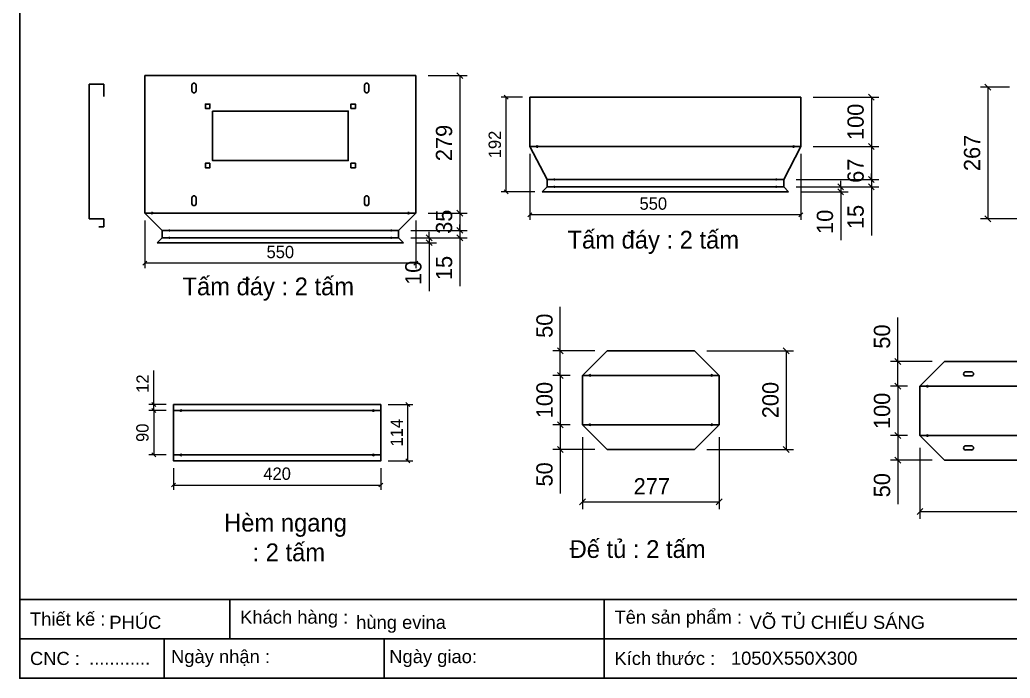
# Model space of a CAD drawing. Header units: millimetres. Extents: x 0 to 3953, y 0 to 2795.
# Drawn here: x 0 to 2007, y 0 to 1334 of the extents above; entities that cross this region are included whole.
import ezdxf

# ---------------------------------------------------------------- set-up
doc = ezdxf.new("R2010")
doc.units = ezdxf.units.MM
doc.layers.add('CNC', color=7, linetype='Continuous')
doc.layers.add('DIM', color=253, linetype='Continuous')
doc.styles.add('Arial', font='arial.ttf')
doc.dimstyles.new('Dim-25', dxfattribs={"dimtxt": 25, "dimasz": 8, "dimexe": 10, "dimexo": 15, "dimgap": 10, "dimtad": 1, "dimdec": 0, "dimtxsty": 'Standard', "dimblk": 'OBLIQUE', "dimcen": 10, "dimclrd": 5, "dimclre": 5, "dimclrt": 3, "dimazin": 3, "dimtfac": 1, "dimtdec": 0, "dimtmove": 0, "dimatfit": 3, "dimldrblk": 'OBLIQUE', "dimlwd": 9, "dimlwe": 9})
doc.dimstyles.new('Dim-33', dxfattribs={"dimtxt": 33, "dimasz": 12, "dimexe": 15, "dimexo": 25, "dimgap": 15, "dimtad": 1, "dimdec": 0, "dimtxsty": 'Standard', "dimblk": 'OBLIQUE', "dimcen": 10, "dimclrd": 5, "dimclre": 5, "dimclrt": 3, "dimazin": 3, "dimtfac": 1, "dimtdec": 0, "dimtmove": 0, "dimatfit": 3, "dimldrblk": 'OPEN30', "dimlwd": 9, "dimlwe": 9})

# ---------------------------------------------------------------- blocks, each defined once
blk = doc.blocks.new('KHUNG CHUẨN')
at = {"color": 7}
for p, q in [((19889.2, -28535.2), (16919.2, -28535.2)), ((17239.2, -28535.2), (17239.2, -28595.2)), ((17809.2, -28535.2), (17809.2, -28655.2)), ((18939.2, -28595.2), (16919.2, -28595.2)), ((17139.2, -28595.2), (17139.2, -28655.2)), ((17474.2, -28595.2), (17474.2, -28655.2))]:
    blk.add_line(p, q, dxfattribs=at)
blk.add_lwpolyline([(16919.2, -26555.2), (19889.2, -26555.2), (19889.2, -28655.2), (16919.2, -28655.2)], close=True, dxfattribs=at)
at = {"color": 2, "char_height": 20, "attachment_point": 4, "style": 'Arial'}
for s, insert, width in [('  Thiết kế :', (16919.2, -28565.2), 917.634), ('  Khách hàng :', (17239.2, -28565.2), 917.634), ('  Tên sản phẩm :', (17809.2, -28565.2), 917.634), ('  CNC :', (16919.2, -28625.2), 917.634), ('  Ngày nhận :', (17134, -28625.2), 556.651), ('  Ngày giao:', (17466.3, -28625.2), 556.651), ('  Kích thước :', (17809.2, -28625.2), 917.634)]:
    blk.add_mtext(s, dxfattribs=dict(at, insert=insert, width=width))
at = {"color": 3, "style": 'Arial'}
for tag, p in [('#01', (17055.6, -28580.1)), ('#02', (17431.4, -28580.1)), ('#03', (18030.6, -28580.1)), ('#08', (18751.7, -28580.1)), ('#10', (19064.8, -28580.1)), ('#11', (19060.3, -28625.7)), ('#04', (17024.8, -28634.6)), ('#05', (17308.5, -28633)), ('#06', (17632.7, -28633.7)), ('#07', (18002, -28634.7)), ('#09', (18753.8, -28632.6)), ('#12', (19806.5, -28628.9))]:
    blk.add_attdef(tag, p, '', height=20, dxfattribs=at)
blk = doc.blocks.new('*D23')
at = {"color": 0, "linetype": 'ByBlock', "lineweight": -2}
for p, q in [((257.2, 844.7), (249.2, 836.7)), ((798.8, 836.7), (806.8, 844.7))]:
    blk.add_line(p, q, dxfattribs=at)
at = {"layer": 'Defpoints', "color": 0, "transparency": 16777216}
for p in [(253.2, 942.4), (802.8, 942.4), (253.2, 840.7)]:
    blk.add_point(p, dxfattribs=at)
at = {"layer": 'DIM', "color": 5, "lineweight": 9, "transparency": 16777216}
for p, q in [((253.2, 927.4), (253.2, 830.7)), ((802.8, 927.4), (802.8, 830.7)), ((802.8, 840.7), (253.2, 840.7))]:
    blk.add_line(p, q, dxfattribs=at)
at = {"layer": 'DIM', "color": 3, "transparency": 16777216, "insert": (528, 863.4), "char_height": 25, "attachment_point": 5}
blk.add_mtext('550', dxfattribs=at)
blk = doc.blocks.new('_Oblique')
at = {"color": 0, "linetype": 'ByBlock', "lineweight": -2}
blk.add_line((-0.5, -0.5), (0.5, 0.5), dxfattribs=at)
blk = doc.blocks.new('*D24')
at = {"color": 0, "linetype": 'ByBlock', "lineweight": -2}
for p, q in [((897.9, 1214.9), (885.9, 1226.9)), ((885.9, 948.4), (897.9, 936.4))]:
    blk.add_line(p, q, dxfattribs=at)
at = {"color": 5, "lineweight": 9, "ltscale": 3, "transparency": 16777216}
for p, q in [((827.8, 1220.9), (906.9, 1220.9)), ((891.9, 1220.9), (891.9, 942.4)), ((827.8, 942.4), (906.9, 942.4))]:
    blk.add_line(p, q, dxfattribs=at)
at = {"layer": 'Defpoints', "color": 0, "ltscale": 3, "transparency": 16777216}
for p in [(802.8, 1220.9), (802.8, 942.4), (891.9, 942.4)]:
    blk.add_point(p, dxfattribs=at)
at = {"color": 3, "ltscale": 3, "transparency": 16777216, "insert": (860, 1084.4), "char_height": 33, "attachment_point": 5, "rotation": 90}
blk.add_mtext('279', dxfattribs=at)
blk = doc.blocks.new('_Open30')
at = {"color": 0, "linetype": 'ByBlock', "lineweight": -2}
for p, q in [((-1, 0.27), (0, 0)), ((0, 0), (-1, -0.27)), ((0, 0), (-1, 0))]:
    blk.add_line(p, q, dxfattribs=at)
blk = doc.blocks.new('*D25')
at = {"color": 0, "linetype": 'ByBlock', "lineweight": -2}
for p, q in [((897.9, 936.4), (885.9, 948.4)), ((885.9, 913.4), (897.9, 901.4))]:
    blk.add_line(p, q, dxfattribs=at)
at = {"color": 5, "lineweight": 9, "ltscale": 3, "transparency": 16777216}
for p, q in [((827.8, 942.4), (906.9, 942.4)), ((891.9, 942.4), (891.9, 907.4)), ((792.8, 907.4), (906.9, 907.4))]:
    blk.add_line(p, q, dxfattribs=at)
at = {"layer": 'Defpoints', "color": 0, "ltscale": 3, "transparency": 16777216}
for p in [(802.8, 942.4), (767.8, 907.4), (891.9, 907.4)]:
    blk.add_point(p, dxfattribs=at)
at = {"color": 3, "ltscale": 3, "transparency": 16777216, "insert": (860, 924.9), "char_height": 33, "attachment_point": 5, "rotation": 90}
blk.add_mtext('35', dxfattribs=at)
blk = doc.blocks.new('*D26')
at = {"color": 5, "lineweight": 9, "ltscale": 3, "transparency": 16777216}
for p, q in [((792.8, 907.4), (906.9, 907.4)), ((891.9, 907.4), (891.9, 919.4)), ((891.9, 907.4), (891.9, 892.4)), ((792.8, 892.4), (906.9, 892.4)), ((891.9, 892.4), (891.9, 794))]:
    blk.add_line(p, q, dxfattribs=at)
at = {"color": 0, "linetype": 'ByBlock', "lineweight": -2}
for p, q in [((885.9, 913.4), (897.9, 901.4)), ((897.9, 886.4), (885.9, 898.4))]:
    blk.add_line(p, q, dxfattribs=at)
at = {"layer": 'Defpoints', "color": 0, "ltscale": 3, "transparency": 16777216}
for p in [(767.8, 907.4), (767.8, 892.4), (891.9, 892.4)]:
    blk.add_point(p, dxfattribs=at)
at = {"color": 3, "ltscale": 3, "transparency": 16777216, "insert": (860, 831.2), "char_height": 33, "attachment_point": 5, "rotation": 90}
blk.add_mtext('15', dxfattribs=at)
blk = doc.blocks.new('*D27')
at = {"color": 5, "lineweight": 9, "ltscale": 3, "transparency": 16777216}
for p, q in [((829.7, 892.4), (829.7, 904.4)), ((792.8, 892.4), (844.7, 892.4)), ((829.7, 892.4), (829.7, 882.4)), ((802.8, 882.4), (844.7, 882.4)), ((829.7, 882.4), (829.7, 784.4))]:
    blk.add_line(p, q, dxfattribs=at)
at = {"color": 0, "linetype": 'ByBlock', "lineweight": -2}
for p, q in [((823.7, 898.4), (835.7, 886.4)), ((835.7, 876.4), (823.7, 888.4))]:
    blk.add_line(p, q, dxfattribs=at)
at = {"layer": 'Defpoints', "color": 0, "ltscale": 3, "transparency": 16777216}
for p in [(767.8, 892.4), (777.8, 882.4), (829.7, 882.4)]:
    blk.add_point(p, dxfattribs=at)
at = {"color": 3, "ltscale": 3, "transparency": 16777216, "insert": (797.8, 821.4), "char_height": 33, "attachment_point": 5, "rotation": 90}
blk.add_mtext('10', dxfattribs=at)
blk = doc.blocks.new('f3daunguoc')
at = {"layer": 'CNC', "color": 2, "lineweight": -3}
blk.add_circle((0, 0), 1.5, dxfattribs=at)
blk = doc.blocks.new('f2dauxuoi')
at = {"layer": 'CNC', "color": 2, "lineweight": -3}
blk.add_circle((0, 0), 1, dxfattribs=at)
blk = doc.blocks.new('ovan8.5x20')
at = {"layer": 'CNC', "color": 2, "lineweight": -3}
for p, q in [((5.7, 4.2), (-5.8, 4.2)), ((-5.8, -4.2), (5.7, -4.2))]:
    blk.add_line(p, q, dxfattribs=at)
for centre, start, end in [((-5.8, 0), 90, 270), ((5.7, 0), 270, 90)]:
    blk.add_arc(centre, 4.25, start, end, dxfattribs=at)
blk = doc.blocks.new('*D28')
at = {"color": 0, "linetype": 'ByBlock', "lineweight": -2}
for p, q in [((1037.6, 942.8), (1029.6, 934.8)), ((1579.2, 934.8), (1587.2, 942.8))]:
    blk.add_line(p, q, dxfattribs=at)
at = {"layer": 'Defpoints', "color": 0, "transparency": 16777216}
for p in [(1033.6, 1077.2), (1583.2, 1077.2), (1033.6, 938.8)]:
    blk.add_point(p, dxfattribs=at)
at = {"layer": 'DIM', "color": 5, "lineweight": 9, "transparency": 16777216}
for p, q in [((1033.6, 1062.2), (1033.6, 928.8)), ((1583.2, 1062.2), (1583.2, 928.8)), ((1583.2, 938.8), (1033.6, 938.8))]:
    blk.add_line(p, q, dxfattribs=at)
at = {"layer": 'DIM', "color": 3, "transparency": 16777216, "insert": (1283.9, 961.5), "char_height": 25, "attachment_point": 5}
blk.add_mtext('550', dxfattribs=at)
blk = doc.blocks.new('*D29')
at = {"color": 5, "lineweight": 9, "ltscale": 3, "transparency": 16777216}
for p, q in [((1608.2, 1177.2), (1740.9, 1177.2)), ((1725.9, 1177.2), (1725.9, 1077.2)), ((1608.2, 1077.2), (1740.9, 1077.2))]:
    blk.add_line(p, q, dxfattribs=at)
at = {"color": 0, "linetype": 'ByBlock', "lineweight": -2}
for p, q in [((1731.9, 1171.2), (1719.9, 1183.2)), ((1719.9, 1083.2), (1731.9, 1071.2))]:
    blk.add_line(p, q, dxfattribs=at)
at = {"layer": 'Defpoints', "color": 0, "ltscale": 3, "transparency": 16777216}
for p in [(1583.2, 1177.2), (1583.2, 1077.2), (1725.9, 1077.2)]:
    blk.add_point(p, dxfattribs=at)
at = {"color": 3, "ltscale": 3, "transparency": 16777216, "insert": (1694.1, 1127.2), "char_height": 33, "attachment_point": 5, "rotation": 90}
blk.add_mtext('100', dxfattribs=at)
blk = doc.blocks.new('*D30')
at = {"color": 5, "lineweight": 9, "ltscale": 3, "transparency": 16777216}
for p, q in [((1608.2, 1077.2), (1740.9, 1077.2)), ((1725.9, 1077.2), (1725.9, 1010.7)), ((1573.2, 1010.7), (1740.9, 1010.7))]:
    blk.add_line(p, q, dxfattribs=at)
at = {"color": 0, "linetype": 'ByBlock', "lineweight": -2}
for p, q in [((1731.9, 1071.2), (1719.9, 1083.2)), ((1719.9, 1016.7), (1731.9, 1004.7))]:
    blk.add_line(p, q, dxfattribs=at)
at = {"layer": 'Defpoints', "color": 0, "ltscale": 3, "transparency": 16777216}
for p in [(1583.2, 1077.2), (1548.2, 1010.7), (1725.9, 1010.7)]:
    blk.add_point(p, dxfattribs=at)
at = {"color": 3, "ltscale": 3, "transparency": 16777216, "insert": (1694.1, 1028.2), "char_height": 33, "attachment_point": 5, "rotation": 90}
blk.add_mtext('67', dxfattribs=at)
blk = doc.blocks.new('*D31')
at = {"color": 5, "lineweight": 9, "ltscale": 3, "transparency": 16777216}
for p, q in [((1573.2, 1010.7), (1740.9, 1010.7)), ((1725.9, 1010.7), (1725.9, 1022.7)), ((1725.9, 1010.7), (1725.9, 995.7)), ((1573.2, 995.7), (1740.9, 995.7)), ((1725.9, 995.7), (1725.9, 897.3))]:
    blk.add_line(p, q, dxfattribs=at)
at = {"color": 0, "linetype": 'ByBlock', "lineweight": -2}
for p, q in [((1719.9, 1016.7), (1731.9, 1004.7)), ((1731.9, 989.7), (1719.9, 1001.7))]:
    blk.add_line(p, q, dxfattribs=at)
at = {"layer": 'Defpoints', "color": 0, "ltscale": 3, "transparency": 16777216}
for p in [(1548.2, 1010.7), (1548.2, 995.7), (1725.9, 995.7)]:
    blk.add_point(p, dxfattribs=at)
at = {"color": 3, "ltscale": 3, "transparency": 16777216, "insert": (1694.1, 934.5), "char_height": 33, "attachment_point": 5, "rotation": 90}
blk.add_mtext('15', dxfattribs=at)
blk = doc.blocks.new('*D32')
at = {"color": 5, "lineweight": 9, "ltscale": 3, "transparency": 16777216}
for p, q in [((1663.7, 995.7), (1663.7, 1007.7)), ((1573.2, 995.7), (1678.7, 995.7)), ((1583.2, 985.7), (1678.7, 985.7)), ((1663.7, 995.7), (1663.7, 985.7)), ((1663.7, 985.7), (1663.7, 887.6))]:
    blk.add_line(p, q, dxfattribs=at)
at = {"color": 0, "linetype": 'ByBlock', "lineweight": -2}
for p, q in [((1657.7, 1001.7), (1669.7, 989.7)), ((1669.7, 979.7), (1657.7, 991.7))]:
    blk.add_line(p, q, dxfattribs=at)
at = {"layer": 'Defpoints', "color": 0, "ltscale": 3, "transparency": 16777216}
for p in [(1548.2, 995.7), (1558.2, 985.7), (1663.7, 985.7)]:
    blk.add_point(p, dxfattribs=at)
at = {"color": 3, "ltscale": 3, "transparency": 16777216, "insert": (1631.9, 924.7), "char_height": 33, "attachment_point": 5, "rotation": 90}
blk.add_mtext('10', dxfattribs=at)
blk = doc.blocks.new('*D33')
at = {"color": 5, "lineweight": 9, "ltscale": 3, "transparency": 16777216}
for p, q in [((1018.6, 1177.2), (975.6, 1177.2)), ((985.6, 985.7), (985.6, 1177.2)), ((1043.6, 985.7), (975.6, 985.7))]:
    blk.add_line(p, q, dxfattribs=at)
at = {"color": 0, "linetype": 'ByBlock', "lineweight": -2}
for p, q in [((989.6, 1173.2), (981.6, 1181.2)), ((981.6, 989.7), (989.6, 981.7))]:
    blk.add_line(p, q, dxfattribs=at)
at = {"layer": 'Defpoints', "color": 0, "ltscale": 3, "transparency": 16777216}
for p in [(985.6, 1177.2), (1033.6, 1177.2), (1058.6, 985.7)]:
    blk.add_point(p, dxfattribs=at)
at = {"color": 3, "ltscale": 3, "transparency": 16777216, "insert": (962.8, 1081.4), "char_height": 25, "attachment_point": 5, "rotation": 90}
blk.add_mtext('192', dxfattribs=at)
blk = doc.blocks.new('*D37')
at = {"color": 5, "lineweight": 9, "ltscale": 3, "transparency": 16777216}
for p, q in [((2005.7, 1197.7), (1947.1, 1197.7)), ((1962.1, 1197.7), (1962.1, 930.9)), ((2068.1, 930.9), (1947.1, 930.9))]:
    blk.add_line(p, q, dxfattribs=at)
at = {"color": 0, "linetype": 'ByBlock', "lineweight": -2}
for p, q in [((1968.1, 1191.7), (1956.1, 1203.7)), ((1956.1, 936.9), (1968.1, 924.9))]:
    blk.add_line(p, q, dxfattribs=at)
at = {"layer": 'Defpoints', "color": 0, "ltscale": 3, "transparency": 16777216}
for p in [(2030.7, 1197.7), (1962.1, 930.9), (2093.1, 930.9)]:
    blk.add_point(p, dxfattribs=at)
at = {"color": 3, "ltscale": 3, "transparency": 16777216, "insert": (1930.2, 1064.3), "char_height": 33, "attachment_point": 5, "rotation": 90}
blk.add_mtext('267', dxfattribs=at)
blk = doc.blocks.new('*D42')
at = {"color": 0, "linetype": 'ByBlock', "lineweight": -2}
for p, q in [((1830.4, 343.9), (1818.4, 331.9)), ((2365.4, 331.9), (2377.4, 343.9))]:
    blk.add_line(p, q, dxfattribs=at)
at = {"layer": 'Defpoints', "color": 0, "transparency": 16777216}
for p in [(1824.4, 491.6), (2371.4, 491.6), (2371.4, 337.9)]:
    blk.add_point(p, dxfattribs=at)
at = {"layer": 'DIM', "color": 5, "lineweight": 9, "transparency": 16777216}
for p, q in [((1824.4, 466.6), (1824.4, 322.9)), ((2371.4, 466.6), (2371.4, 322.9)), ((1824.4, 337.9), (2371.4, 337.9))]:
    blk.add_line(p, q, dxfattribs=at)
at = {"layer": 'DIM', "color": 3, "transparency": 16777216, "insert": (2097.9, 369.7), "char_height": 33, "attachment_point": 5}
blk.add_mtext('547', dxfattribs=at)
blk = doc.blocks.new('*D43')
at = {"color": 0, "linetype": 'ByBlock', "lineweight": -2}
for p, q in [((1785.4, 585.6), (1773.4, 597.6)), ((1773.4, 497.6), (1785.4, 485.6))]:
    blk.add_line(p, q, dxfattribs=at)
at = {"layer": 'Defpoints', "color": 0, "transparency": 16777216}
for p in [(1824.4, 591.6), (1779.4, 491.6), (1824.4, 491.6)]:
    blk.add_point(p, dxfattribs=at)
at = {"layer": 'DIM', "color": 5, "lineweight": 9, "transparency": 16777216}
for p, q in [((1799.4, 591.6), (1764.4, 591.6)), ((1779.4, 591.6), (1779.4, 491.6)), ((1799.4, 491.6), (1764.4, 491.6))]:
    blk.add_line(p, q, dxfattribs=at)
at = {"layer": 'DIM', "color": 3, "transparency": 16777216, "insert": (1747.6, 541.6), "char_height": 33, "attachment_point": 5, "rotation": 90}
blk.add_mtext('100', dxfattribs=at)
blk = doc.blocks.new('*D44')
at = {"color": 0, "linetype": 'ByBlock', "lineweight": -2}
for p, q in [((1785.4, 635.6), (1773.4, 647.6)), ((1773.4, 597.6), (1785.4, 585.6))]:
    blk.add_line(p, q, dxfattribs=at)
at = {"layer": 'Defpoints', "color": 0, "transparency": 16777216}
for p in [(1779.4, 641.6), (1874.4, 641.6), (1824.4, 591.6)]:
    blk.add_point(p, dxfattribs=at)
at = {"layer": 'DIM', "color": 5, "lineweight": 9, "transparency": 16777216}
for p, q in [((1779.4, 641.6), (1779.4, 730.8)), ((1849.4, 641.6), (1764.4, 641.6)), ((1779.4, 591.6), (1779.4, 641.6)), ((1799.4, 591.6), (1764.4, 591.6))]:
    blk.add_line(p, q, dxfattribs=at)
at = {"layer": 'DIM', "color": 3, "transparency": 16777216, "insert": (1747.6, 692.2), "char_height": 33, "attachment_point": 5, "rotation": 90}
blk.add_mtext('50', dxfattribs=at)
blk = doc.blocks.new('*D45')
at = {"color": 0, "linetype": 'ByBlock', "lineweight": -2}
for p, q in [((1785.4, 485.6), (1773.4, 497.6)), ((1773.4, 447.6), (1785.4, 435.6))]:
    blk.add_line(p, q, dxfattribs=at)
at = {"layer": 'Defpoints', "color": 0, "transparency": 16777216}
for p in [(1824.4, 491.6), (1779.4, 441.6), (1874.4, 441.6)]:
    blk.add_point(p, dxfattribs=at)
at = {"layer": 'DIM', "color": 5, "lineweight": 9, "transparency": 16777216}
for p, q in [((1799.4, 491.6), (1764.4, 491.6)), ((1779.4, 491.6), (1779.4, 441.6)), ((1849.4, 441.6), (1764.4, 441.6)), ((1779.4, 441.6), (1779.4, 352.4))]:
    blk.add_line(p, q, dxfattribs=at)
at = {"layer": 'DIM', "color": 3, "transparency": 16777216, "insert": (1747.6, 391), "char_height": 33, "attachment_point": 5, "rotation": 90}
blk.add_mtext('50', dxfattribs=at)
blk = doc.blocks.new('*D46')
at = {"color": 0, "linetype": 'ByBlock', "lineweight": -2}
for p, q in [((1559.4, 657.5), (1547.4, 669.5)), ((1547.4, 469.5), (1559.4, 457.5))]:
    blk.add_line(p, q, dxfattribs=at)
at = {"layer": 'Defpoints', "color": 0, "transparency": 16777216}
for p in [(1367.4, 663.5), (1367.4, 463.5), (1553.4, 463.5)]:
    blk.add_point(p, dxfattribs=at)
at = {"layer": 'DIM', "color": 5, "lineweight": 9, "transparency": 16777216}
for p, q in [((1392.4, 663.5), (1568.4, 663.5)), ((1553.4, 663.5), (1553.4, 463.5)), ((1392.4, 463.5), (1568.4, 463.5))]:
    blk.add_line(p, q, dxfattribs=at)
at = {"layer": 'DIM', "color": 3, "transparency": 16777216, "insert": (1521.6, 563.5), "char_height": 33, "attachment_point": 5, "rotation": 90}
blk.add_mtext('200', dxfattribs=at)
blk = doc.blocks.new('*D47')
at = {"color": 0, "linetype": 'ByBlock', "lineweight": -2}
for p, q in [((1146.4, 363.3), (1134.4, 351.3)), ((1411.4, 351.3), (1423.4, 363.3))]:
    blk.add_line(p, q, dxfattribs=at)
at = {"layer": 'Defpoints', "color": 0, "transparency": 16777216}
for p in [(1140.4, 513.5), (1417.4, 513.5), (1417.4, 357.3)]:
    blk.add_point(p, dxfattribs=at)
at = {"layer": 'DIM', "color": 5, "lineweight": 9, "transparency": 16777216}
for p, q in [((1140.4, 488.5), (1140.4, 342.3)), ((1417.4, 488.5), (1417.4, 342.3)), ((1140.4, 357.3), (1417.4, 357.3))]:
    blk.add_line(p, q, dxfattribs=at)
at = {"layer": 'DIM', "color": 3, "transparency": 16777216, "insert": (1280.9, 388.8), "char_height": 33, "attachment_point": 5}
blk.add_mtext('277', dxfattribs=at)
blk = doc.blocks.new('*D48')
at = {"color": 0, "linetype": 'ByBlock', "lineweight": -2}
for p, q in [((1101.5, 607.5), (1089.5, 619.5)), ((1089.5, 519.5), (1101.5, 507.5))]:
    blk.add_line(p, q, dxfattribs=at)
at = {"layer": 'Defpoints', "color": 0, "transparency": 16777216}
for p in [(1140.4, 613.5), (1095.5, 513.5), (1140.4, 513.5)]:
    blk.add_point(p, dxfattribs=at)
at = {"layer": 'DIM', "color": 5, "lineweight": 9, "transparency": 16777216}
for p, q in [((1115.4, 613.5), (1080.5, 613.5)), ((1095.5, 613.5), (1095.5, 513.5)), ((1115.4, 513.5), (1080.5, 513.5))]:
    blk.add_line(p, q, dxfattribs=at)
at = {"layer": 'DIM', "color": 3, "transparency": 16777216, "insert": (1063.6, 563.5), "char_height": 33, "attachment_point": 5, "rotation": 90}
blk.add_mtext('100', dxfattribs=at)
blk = doc.blocks.new('*D49')
at = {"color": 0, "linetype": 'ByBlock', "lineweight": -2}
for p, q in [((1101.5, 657.5), (1089.5, 669.5)), ((1089.5, 619.5), (1101.5, 607.5))]:
    blk.add_line(p, q, dxfattribs=at)
at = {"layer": 'Defpoints', "color": 0, "transparency": 16777216}
for p in [(1095.5, 663.5), (1190.4, 663.5), (1140.4, 613.5)]:
    blk.add_point(p, dxfattribs=at)
at = {"layer": 'DIM', "color": 5, "lineweight": 9, "transparency": 16777216}
for p, q in [((1095.5, 663.5), (1095.5, 752.7)), ((1165.4, 663.5), (1080.5, 663.5)), ((1095.5, 613.5), (1095.5, 663.5)), ((1115.4, 613.5), (1080.5, 613.5))]:
    blk.add_line(p, q, dxfattribs=at)
at = {"layer": 'DIM', "color": 3, "transparency": 16777216, "insert": (1063.6, 714.1), "char_height": 33, "attachment_point": 5, "rotation": 90}
blk.add_mtext('50', dxfattribs=at)
blk = doc.blocks.new('*D50')
at = {"color": 0, "linetype": 'ByBlock', "lineweight": -2}
for p, q in [((1101.5, 507.5), (1089.5, 519.5)), ((1089.5, 469.5), (1101.5, 457.5))]:
    blk.add_line(p, q, dxfattribs=at)
at = {"layer": 'Defpoints', "color": 0, "transparency": 16777216}
for p in [(1140.4, 513.5), (1095.5, 463.5), (1190.4, 463.5)]:
    blk.add_point(p, dxfattribs=at)
at = {"layer": 'DIM', "color": 5, "lineweight": 9, "transparency": 16777216}
for p, q in [((1115.4, 513.5), (1080.5, 513.5)), ((1095.5, 513.5), (1095.5, 463.5)), ((1165.4, 463.5), (1080.5, 463.5)), ((1095.5, 463.5), (1095.5, 374.4))]:
    blk.add_line(p, q, dxfattribs=at)
at = {"layer": 'DIM', "color": 3, "transparency": 16777216, "insert": (1063.6, 412.9), "char_height": 33, "attachment_point": 5, "rotation": 90}
blk.add_mtext('50', dxfattribs=at)
blk = doc.blocks.new('*D61')
at = {"color": 0, "linetype": 'ByBlock', "lineweight": -2}
for p, q in [((267.4, 558.3), (275.4, 550.3)), ((275.4, 538.3), (267.4, 546.3))]:
    blk.add_line(p, q, dxfattribs=at)
at = {"layer": 'Defpoints', "color": 0, "transparency": 16777216}
for p in [(271.4, 554.3), (311.5, 554.3), (311.5, 542.3)]:
    blk.add_point(p, dxfattribs=at)
at = {"layer": 'DIM', "color": 5, "lineweight": 9, "transparency": 16777216}
for p, q in [((271.4, 554.3), (271.4, 623.5)), ((296.5, 554.3), (261.4, 554.3)), ((296.5, 542.3), (261.4, 542.3)), ((271.4, 542.3), (271.4, 554.3)), ((271.4, 542.3), (271.4, 534.3))]:
    blk.add_line(p, q, dxfattribs=at)
at = {"layer": 'DIM', "color": 3, "transparency": 16777216, "insert": (248.9, 596.9), "char_height": 25, "attachment_point": 5, "rotation": 90}
blk.add_mtext('12', dxfattribs=at)
blk = doc.blocks.new('*D62')
at = {"color": 0, "linetype": 'ByBlock', "lineweight": -2}
for p, q in [((275.4, 538.3), (267.4, 546.3)), ((267.4, 456.3), (275.4, 448.3))]:
    blk.add_line(p, q, dxfattribs=at)
at = {"layer": 'Defpoints', "color": 0, "transparency": 16777216}
for p in [(311.5, 542.3), (271.4, 452.3), (311.5, 452.3)]:
    blk.add_point(p, dxfattribs=at)
at = {"layer": 'DIM', "color": 5, "lineweight": 9, "transparency": 16777216}
for p, q in [((296.5, 542.3), (261.4, 542.3)), ((271.4, 542.3), (271.4, 452.3)), ((296.5, 452.3), (261.4, 452.3))]:
    blk.add_line(p, q, dxfattribs=at)
at = {"layer": 'DIM', "color": 3, "transparency": 16777216, "insert": (248.7, 497.3), "char_height": 25, "attachment_point": 5, "rotation": 90}
blk.add_mtext('90', dxfattribs=at)
blk = doc.blocks.new('*D63')
at = {"color": 0, "linetype": 'ByBlock', "lineweight": -2}
for p, q in [((315.5, 395.4), (307.5, 387.4)), ((727.5, 387.4), (735.5, 395.4))]:
    blk.add_line(p, q, dxfattribs=at)
at = {"layer": 'Defpoints', "color": 0, "transparency": 16777216}
for p in [(311.5, 440.3), (731.5, 440.3), (731.5, 391.4)]:
    blk.add_point(p, dxfattribs=at)
at = {"layer": 'DIM', "color": 5, "lineweight": 9, "transparency": 16777216}
for p, q in [((311.5, 425.3), (311.5, 381.4)), ((731.5, 425.3), (731.5, 381.4)), ((311.5, 391.4), (731.5, 391.4))]:
    blk.add_line(p, q, dxfattribs=at)
at = {"layer": 'DIM', "color": 3, "transparency": 16777216, "insert": (521.5, 414.2), "char_height": 25, "attachment_point": 5}
blk.add_mtext('420', dxfattribs=at)
blk = doc.blocks.new('*D64')
at = {"color": 5, "lineweight": 9, "ltscale": 3, "transparency": 16777216}
for p, q in [((746.5, 554.3), (796.4, 554.3)), ((786.4, 440.3), (786.4, 554.3)), ((746.5, 440.3), (796.4, 440.3))]:
    blk.add_line(p, q, dxfattribs=at)
at = {"color": 0, "linetype": 'ByBlock', "lineweight": -2}
for p, q in [((790.4, 550.3), (782.4, 558.3)), ((782.4, 444.3), (790.4, 436.3))]:
    blk.add_line(p, q, dxfattribs=at)
at = {"layer": 'Defpoints', "color": 0, "ltscale": 3, "transparency": 16777216}
for p in [(731.5, 554.3), (786.4, 554.3), (731.5, 440.3)]:
    blk.add_point(p, dxfattribs=at)
at = {"color": 3, "ltscale": 3, "transparency": 16777216, "insert": (763.8, 497.3), "char_height": 25, "attachment_point": 5, "rotation": 90}
blk.add_mtext('114', dxfattribs=at)

msp = doc.modelspace()

# ---------------------------------------------------------------- linework, layer by layer
at = {"color": 7}
for p, q in [((802.8, 1220.9), (253.2, 1220.9)), ((140.4, 1203.7), (140.4, 930.7)), ((140.4, 1203.7), (170.4, 1203.7)), ((170.4, 1203.7), (170.4, 1178.7)), ((1583.2, 1177.2), (1033.6, 1177.2)), ((1583.2, 1077.2), (1033.6, 1077.2)), ((1033.6, 1077.2), (1068.6, 1010.7)), ((1583.2, 1077.2), (1548.2, 1010.7)), ((1068.6, 995.7), (1068.6, 1010.7)), ((1548.2, 1010.7), (1068.6, 1010.7)), ((1548.2, 1010.7), (1548.2, 995.7)), ((1058.6, 985.7), (1068.6, 995.7)), ((1558.2, 985.7), (1058.6, 985.7)), ((1548.2, 995.7), (1068.6, 995.7)), ((1548.2, 995.7), (1558.2, 985.7)), ((140.4, 930.7), (170.4, 930.7)), ((170.4, 930.7), (170.4, 914.7)), ((802.8, 942.4), (253.2, 942.4)), ((253.2, 942.4), (288.2, 907.4)), ((802.8, 942.4), (767.8, 907.4)), ((170.4, 914.7), (160.4, 914.7)), ((288.2, 892.4), (288.2, 907.4)), ((767.8, 907.4), (288.2, 907.4)), ((767.8, 907.4), (767.8, 892.4)), ((278.2, 882.4), (288.2, 892.4)), ((767.8, 892.4), (288.2, 892.4)), ((767.8, 892.4), (777.8, 882.4)), ((777.8, 882.4), (278.2, 882.4)), ((1140.4, 613.5), (1190.4, 663.5)), ((1190.4, 663.5), (1367.4, 663.5)), ((1367.4, 663.5), (1417.4, 613.5)), ((1824.4, 591.6), (1874.4, 641.6)), ((1874.4, 641.6), (2321.4, 641.6)), ((1140.4, 613.5), (1417.4, 613.5)), ((1140.4, 513.5), (1140.4, 613.5)), ((1417.4, 613.5), (1417.4, 513.5)), ((1824.4, 591.6), (2371.4, 591.6)), ((1824.4, 491.6), (1824.4, 591.6)), ((311.5, 554.3), (731.5, 554.3)), ((311.5, 542.3), (731.5, 542.3)), ((1417.4, 513.5), (1140.4, 513.5)), ((1140.4, 513.5), (1190.4, 463.5)), ((1417.4, 513.5), (1367.4, 463.5)), ((2371.4, 491.6), (1824.4, 491.6)), ((1824.4, 491.6), (1874.4, 441.6)), ((1367.4, 463.5), (1190.4, 463.5)), ((311.5, 452.3), (731.5, 452.3)), ((2321.4, 441.6), (1874.4, 441.6)), ((311.5, 440.3), (731.5, 440.3))]:
    msp.add_line(p, q, dxfattribs=at)
for points in [[(253.2, 942.4), (253.2, 1220.9)], [(802.8, 1220.9), (802.8, 942.4)], [(1033.6, 1077.2), (1033.6, 1177.2)], [(1583.2, 1177.2), (1583.2, 1077.2)]]:
    msp.add_lwpolyline(points, dxfattribs=at)
at = {"color": 2}
for points in [[(385.2, 1154.4), (376.2, 1154.4), (376.2, 1163.4), (385.2, 1163.4)], [(390.7, 1148.9), (665.7, 1148.9), (665.7, 1048.9), (390.7, 1048.9)], [(671.2, 1154.4), (680.2, 1154.4), (680.2, 1163.4), (671.2, 1163.4)], [(385.2, 1043.4), (376.2, 1043.4), (376.2, 1034.4), (385.2, 1034.4)], [(671.2, 1043.4), (680.2, 1043.4), (680.2, 1034.4), (671.2, 1034.4)]]:
    msp.add_lwpolyline(points, close=True, dxfattribs=at)
msp.add_lwpolyline([(731.5, 554.3), (731.5, 440.3), (311.5, 440.3), (311.5, 554.3)], close=True)

# ---------------------------------------------------------------- block references
at = {"color": 3}
ref = msp.add_blockref('KHUNG CHUẨN', (-22519.5, 38140), dxfattribs=dict(at, xscale=1.331000000005587, yscale=1.331000000005587, zscale=1.331000000005587))
ref.add_attrib('#03', 'VÕ TỦ CHIẾU SÁNG', (1479.2, 99.9), dxfattribs={"color": 3, "height": 26.62, "style": 'Arial'})
ref.add_attrib('#07', '1050X550X300', (1441.2, 27.2), dxfattribs={"color": 3, "height": 26.62, "style": 'Arial'})
ref.add_attrib('#02', 'hùng evina', (681.7, 99.9), dxfattribs={"color": 3, "height": 26.62, "style": 'Arial'})
ref.add_attrib('#01', 'PHÚC', (181.4, 99.9), dxfattribs={"color": 3, "height": 26.62, "style": 'Arial'})
ref.add_attrib('#04', '............', (140.4, 27.3), dxfattribs={"color": 3, "height": 26.62, "style": 'Arial'})
at = {"lineweight": -3, "rotation": 270}
for name, p in [('f3daunguoc', (1048.6, 1077.2)), ('f2dauxuoi', (1533.2, 1010.7)), ('f2dauxuoi', (1533.2, 995.7)), ('f3daunguoc', (268.2, 942.4)), ('f2dauxuoi', (752.8, 907.4)), ('f2dauxuoi', (752.8, 892.4)), ('f3daunguoc', (1155.4, 613.5)), ('f3daunguoc', (1839.4, 591.6)), ('f3daunguoc', (326.5, 542.3)), ('f3daunguoc', (1155.4, 513.5)), ('f3daunguoc', (1839.4, 491.6)), ('f3daunguoc', (326.5, 452.3))]:
    msp.add_blockref(name, p, dxfattribs=at)
at = {"lineweight": -3, "xscale": -1, "rotation": 90}
for name, p in [('f3daunguoc', (1568.2, 1077.2)), ('f2dauxuoi', (1083.6, 1010.7)), ('f2dauxuoi', (1083.6, 995.7)), ('f3daunguoc', (787.8, 942.4)), ('f2dauxuoi', (303.2, 907.4)), ('f2dauxuoi', (303.2, 892.4)), ('f3daunguoc', (1402.4, 613.5)), ('f3daunguoc', (716.5, 542.3)), ('f3daunguoc', (1402.4, 513.5)), ('f3daunguoc', (716.5, 452.3))]:
    msp.add_blockref(name, p, dxfattribs=at)
at = {"layer": 'CNC', "lineweight": -3}
for p, rotation in [((353, 1195.9), 90), ((703, 967.4), 270), ((1922.9, 616.6), 180)]:
    msp.add_blockref('ovan8.5x20', p, dxfattribs=dict(at, rotation=rotation))
at = {"layer": 'CNC', "lineweight": -3, "xscale": -1}
for p, rotation in [((703, 1195.9), 270), ((353, 967.4), 90)]:
    msp.add_blockref('ovan8.5x20', p, dxfattribs=dict(at, rotation=rotation))
msp.add_blockref('ovan8.5x20', (1922.9, 466.6), dxfattribs=at)

# ---------------------------------------------------------------- texts
at = {"color": 2, "char_height": 36, "attachment_point": 5}
for s, insert, width in [('Tấm đáy : 2 tấm', (1283.9, 883), 425), ('Tấm đáy : 2 tấm', (503.6, 788.4), 425), ('Hèm ngang\\P : 2 tấm', (538.5, 284.8), 775), ('Đế tủ : 2 tấm', (1252.1, 261.4), 776)]:
    msp.add_mtext(s, dxfattribs=dict(at, insert=insert, width=width))

# ---------------------------------------------------------------- dimensions: what is measured, and where the dimension line sits
at = {"ltscale": 3}
for base, p1, p2, picture, middle in [((891.8746958, 942.4270616), (802.7720319, 1220.9270616), (802.7720319, 942.4270616), '*D24', (891.8746958, 1084.4270616)), ((1725.9, 1077.2), (1583.2, 1177.2), (1583.2, 1077.2), '*D29', (1725.9, 1127.2)), ((1725.9460131, 1010.6764898), (1583.1501541, 1077.1764898), (1548.1501541, 1010.6764898), '*D30', (1725.9460131, 1028.1764898)), ((1663.7, 985.7), (1548.2, 995.7), (1558.2, 985.7), '*D32', (1663.7, 924.7)), ((891.9, 907.4), (802.8, 942.4), (767.8, 907.4), '*D25', (891.9, 924.9)), ((829.7, 882.4), (767.8, 892.4), (777.8, 882.4), '*D27', (829.7, 821.4))]:
    dim = msp.add_linear_dim(base=base, p1=p1, p2=p2, angle=270, dimstyle='Dim-33', dxfattribs=at)
    dim.commit()
    dim.dimension.update_dxf_attribs({"geometry": picture, "text_midpoint": middle, "dimtype": 160})
for base, p1, p2, angle, dimstyle, picture, middle in [((1962.1, 930.9), (2030.7, 1197.7), (2093.1, 930.9), 90, 'Dim-33', '*D37', (1930.2, 1064.3)), ((985.6063528, 1177.1764898), (1058.5501541, 985.6764898), (1033.5501541, 1177.1764898), 90, 'Dim-25', '*D33', (962.8420281, 1081.4264898)), ((1725.9, 995.7), (1548.2, 1010.7), (1548.2, 995.7), 270, 'Dim-33', '*D31', (1694.1, 934.5)), ((891.9, 892.4), (767.8, 907.4), (767.8, 892.4), 270, 'Dim-33', '*D26', (860, 831.2)), ((786.4, 554.3), (731.5, 440.3), (731.5, 554.3), 90, 'Dim-25', '*D64', (763.8, 497.3))]:
    dim = msp.add_linear_dim(base=base, p1=p1, p2=p2, angle=angle, dimstyle=dimstyle, dxfattribs=at)
    dim.commit()
    dim.dimension.update_dxf_attribs({"geometry": picture, "text_midpoint": middle})
at = {"layer": 'DIM', "color": 7}
for base, p1, p2, dimstyle, picture, middle in [((1033.6, 938.8), (1583.2, 1077.2), (1033.6, 1077.2), 'Dim-25', '*D28', (1283.9, 938.8)), ((1417.4, 357.3), (1140.4, 513.5), (1417.4, 513.5), 'Dim-33', '*D47', (1280.9, 357.3)), ((2371.4, 337.9), (1824.4, 491.6), (2371.4, 491.6), 'Dim-33', '*D42', (2097.9, 337.9))]:
    dim = msp.add_linear_dim(base=base, p1=p1, p2=p2, dimstyle=dimstyle, dxfattribs=at)
    dim.commit()
    dim.dimension.update_dxf_attribs({"geometry": picture, "text_midpoint": middle, "dimtype": 160})
dim = msp.add_linear_dim(base=(253.2, 840.7), p1=(802.8, 942.4), p2=(253.2, 942.4), dimstyle='Dim-25', dxfattribs=at)
dim.commit()
dim.dimension.update_dxf_attribs({"geometry": '*D23', "text_midpoint": (528, 863.4)})
for base, p1, p2, picture, middle in [((1095.5, 663.5), (1140.4, 613.5), (1190.4, 663.5), '*D49', (1063.6, 714.1)), ((1779.4, 641.6), (1824.4, 591.6), (1874.4, 641.6), '*D44', (1747.6, 692.2)), ((1553.4, 463.5), (1367.4, 663.5), (1367.4, 463.5), '*D46', (1521.6, 563.5)), ((1095.5, 513.5), (1140.4, 613.5), (1140.4, 513.5), '*D48', (1063.6, 563.5)), ((1779.4, 491.6), (1824.4, 591.6), (1824.4, 491.6), '*D43', (1747.6, 541.6)), ((1095.5, 463.5), (1140.4, 513.5), (1190.4, 463.5), '*D50', (1063.6, 412.9)), ((1779.4, 441.6), (1824.4, 491.6), (1874.4, 441.6), '*D45', (1747.6, 391))]:
    dim = msp.add_linear_dim(base=base, p1=p1, p2=p2, angle=90, dimstyle='Dim-33', dxfattribs=at)
    dim.commit()
    dim.dimension.update_dxf_attribs({"geometry": picture, "text_midpoint": middle})
at = {"layer": 'DIM'}
for base, p2, picture, middle in [((271.4, 554.3), (311.5, 554.3), '*D61', (248.9, 596.9)), ((271.4, 452.3), (311.5, 452.3), '*D62', (248.7, 497.3))]:
    dim = msp.add_linear_dim(base=base, p1=(311.5, 542.3), p2=p2, angle=90, dimstyle='Dim-25', dxfattribs=at)
    dim.commit()
    dim.dimension.update_dxf_attribs({"geometry": picture, "text_midpoint": middle})
dim = msp.add_linear_dim(base=(731.5, 391.4), p1=(311.5, 440.3), p2=(731.5, 440.3), angle=180, dimstyle='Dim-25', dxfattribs=at)
dim.commit()
dim.dimension.update_dxf_attribs({"geometry": '*D63', "text_midpoint": (521.5, 391.4), "dimtype": 160})

doc.saveas('drawing.dxf')
